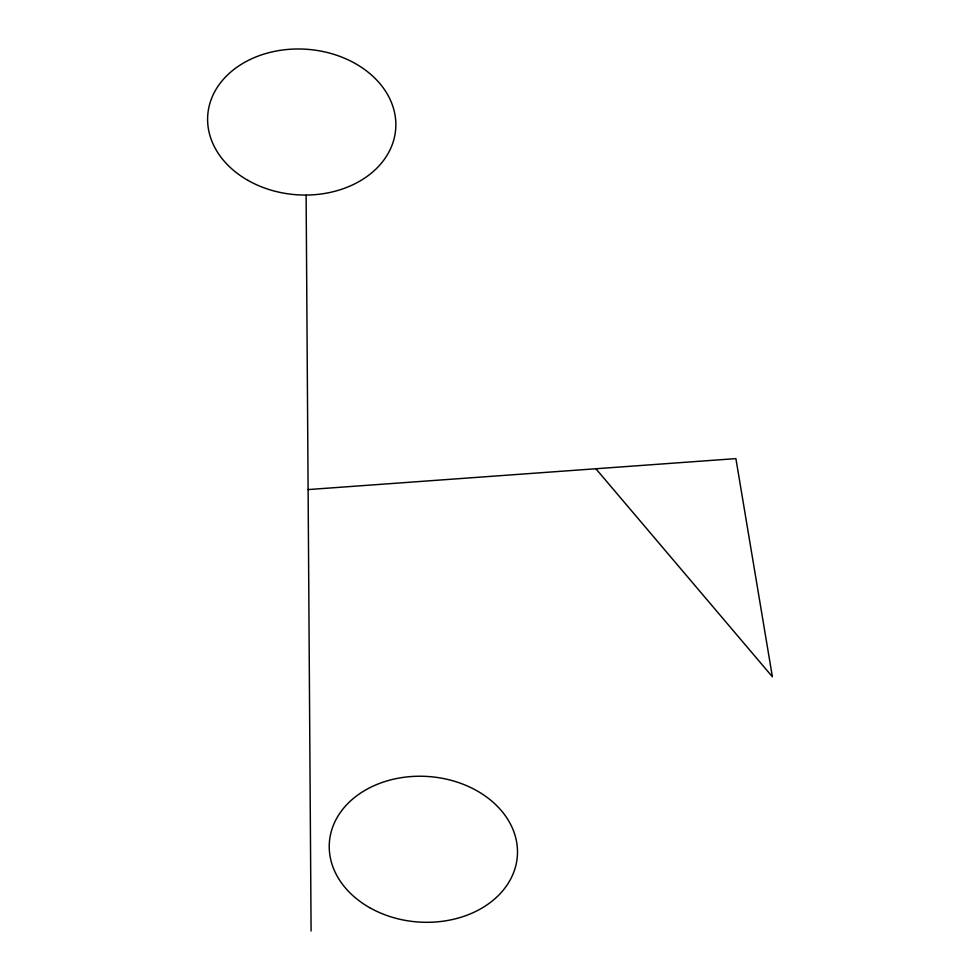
<?xml version="1.0" encoding="UTF-8"?>
<svg xmlns="http://www.w3.org/2000/svg" width="980" height="980" viewBox="0 0 980 980"><rect width="100%" height="100%" fill="white"/><g stroke="black" fill="none" stroke-linecap="round" stroke-linejoin="round"><path stroke-width="1.47" d="M308.1 489.584L735.894 458.616L772.387 676.788L595.889 468.759M306.115 195.314L311.089 931M369.583 907.627A94.227 72.912 4.1 0 0 517.158 858.125A94.227 72.912 4.1 0 0 383.364 782.052A94.227 72.912 4.1 0 0 369.583 907.627M247.952 180.381A94.227 72.912 4.1 0 0 395.516 130.879A94.227 72.912 4.1 0 0 261.721 54.807A94.227 72.912 4.1 0 0 247.952 180.381"/></g></svg>
